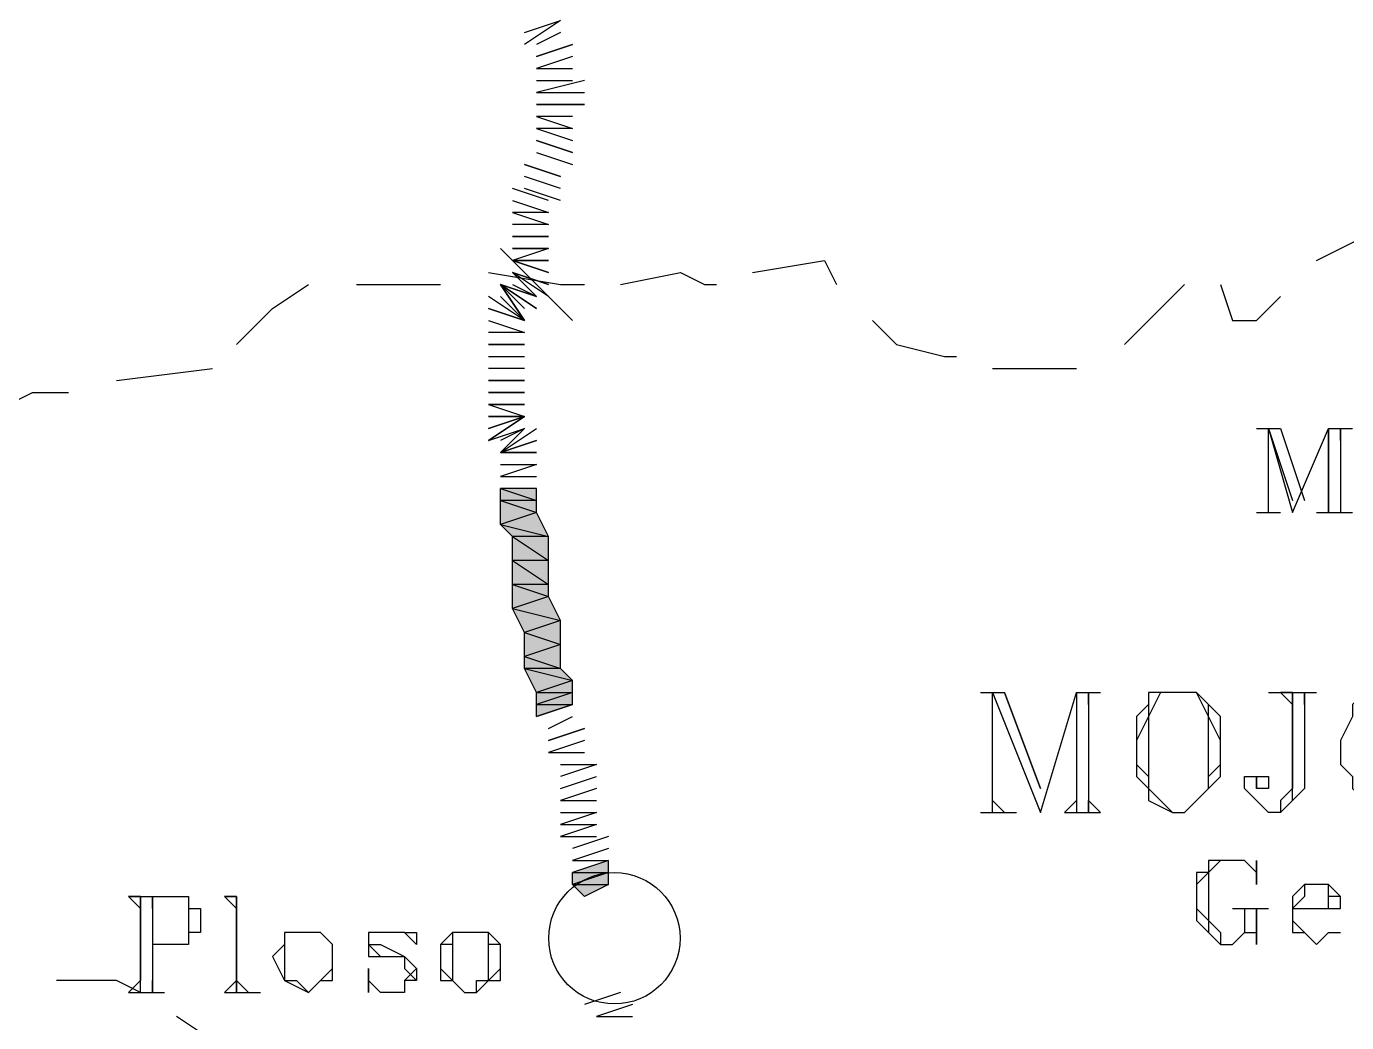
# Model space of a CAD drawing. Header units: millimetres. Extents: x 658 to 813, y 806 to 883.
# Drawn here: x 785.543 to 785.8774, y 864.234 to 864.4864 of the extents above; entities that cross this region are included whole.
import ezdxf

# ---------------------------------------------------------------- set-up
doc = ezdxf.new("R2010")
doc.units = ezdxf.units.MM
doc.header["$LTSCALE"] = 0.1
doc.linetypes.add('atContinuous2', pattern=[0])
for name, color, linetype in [('BATKAB', 7, 'Continuous'), ('KLEKTOR2', 7, 'Continuous'), ('SYMBOL', 7, 'Continuous'), ('TEXT', 8, 'Continuous'), ('zat_Mask_solid', 7, 'Continuous')]:
    doc.layers.add(name, color=color, linetype=linetype)

msp = doc.modelspace()

# ---------------------------------------------------------------- hatches: boundary and pattern name
at = {"layer": 'KLEKTOR2'}
h = msp.add_hatch(color=7, dxfattribs=at)
h.paths.add_polyline_path([(785.6722, 864.36933), (785.66308, 864.36933), (785.6722, 864.36629)], flags=17)
h.paths.add_polyline_path([(785.66308, 864.36933), (785.6722, 864.36629), (785.66308, 864.36629)], flags=17)
h = msp.add_hatch(color=7, dxfattribs=at)
h.paths.add_polyline_path([(785.6722, 864.36629), (785.66308, 864.36629), (785.6722, 864.36325)], flags=17)
h.paths.add_polyline_path([(785.66308, 864.36629), (785.6722, 864.36325), (785.66308, 864.36021)])
h = msp.add_hatch(color=7, dxfattribs=at)
h.paths.add_polyline_path([(785.6722, 864.36325), (785.66308, 864.36021), (785.67524, 864.35717)])
h.paths.add_polyline_path([(785.66308, 864.36021), (785.67524, 864.35717), (785.66612, 864.35717)], flags=17)
h = msp.add_hatch(color=7, dxfattribs=at)
h.paths.add_polyline_path([(785.67524, 864.35717), (785.66612, 864.35717), (785.67524, 864.35109)], flags=17)
h.paths.add_polyline_path([(785.66612, 864.35717), (785.67524, 864.35109), (785.66612, 864.35109)], flags=17)
h = msp.add_hatch(color=7, dxfattribs=at)
h.paths.add_polyline_path([(785.67524, 864.35109), (785.66612, 864.35109), (785.67524, 864.34501)], flags=17)
h.paths.add_polyline_path([(785.66612, 864.35109), (785.67524, 864.34501), (785.66612, 864.34501)], flags=17)
h = msp.add_hatch(color=7, dxfattribs=at)
h.paths.add_polyline_path([(785.67524, 864.34501), (785.66612, 864.34501), (785.67524, 864.34197)], flags=17)
h.paths.add_polyline_path([(785.66612, 864.34501), (785.67524, 864.34197), (785.66612, 864.33893)])
h = msp.add_hatch(color=7, dxfattribs=at)
h.paths.add_polyline_path([(785.67828, 864.32981), (785.66916, 864.32677), (785.67828, 864.32373)])
h.paths.add_polyline_path([(785.66916, 864.32677), (785.67828, 864.32373), (785.66916, 864.32373)], flags=17)
h = msp.add_hatch(color=7, dxfattribs=at)
h.paths.add_polyline_path([(785.67828, 864.32373), (785.66916, 864.32373), (785.68132, 864.32069)], flags=17)
h.paths.add_polyline_path([(785.66916, 864.32373), (785.68132, 864.32069), (785.6722, 864.31765)])
h.paths.add_polyline_path([(785.68132, 864.32069), (785.6722, 864.31765), (785.68132, 864.31765)], flags=17)
h = msp.add_hatch(color=7, dxfattribs=at)
h.paths.add_polyline_path([(785.6722, 864.31765), (785.68132, 864.31765), (785.6722, 864.31461)], flags=16)
h.paths.add_polyline_path([(785.68132, 864.31765), (785.6722, 864.31461), (785.68132, 864.31461)])
msp.add_hatch(color=7, dxfattribs=at).paths.add_polyline_path([(785.69044, 864.27509), (785.68132, 864.27205), (785.69044, 864.27205)])
h = msp.add_hatch(color=7, dxfattribs=at)
h.paths.add_polyline_path([(785.68132, 864.27205), (785.69044, 864.27205), (785.68132, 864.26901)], flags=16)
h.paths.add_polyline_path([(785.69044, 864.27205), (785.68132, 864.26901), (785.69044, 864.26901)])
at = {"layer": 'zat_Mask_solid'}
for points in [[(785.67524, 864.34197), (785.66612, 864.33893), (785.67828, 864.33589)], [(785.66612, 864.33893), (785.67828, 864.33589), (785.66916, 864.33285)], [(785.67828, 864.33589), (785.66916, 864.33285), (785.67828, 864.32981)], [(785.66916, 864.33285), (785.67828, 864.32981), (785.66916, 864.32677)], [(785.6722, 864.31461), (785.68132, 864.31461), (785.6722, 864.31157)], [(785.68132, 864.26901), (785.69044, 864.26901), (785.68436, 864.26597)]]:
    msp.add_hatch(color=7, dxfattribs=at).paths.add_polyline_path(points)

# ---------------------------------------------------------------- linework, layer by layer
at = {"layer": 'BATKAB', "color": 7}
for points in [[(785.8698, 864.42709), (785.88196, 864.43317), (785.885, 864.43925)], [(785.72692, 864.42405), (785.74516, 864.42709), (785.7482, 864.42101)], [(785.66004, 864.42405), (785.67828, 864.42101), (785.68436, 864.42101)], [(785.69348, 864.42101), (785.70868, 864.42405), (785.71476, 864.42101), (785.7178, 864.42101)], [(785.59619, 864.40581), (785.60531, 864.41493), (785.61444, 864.42101)], [(785.6266, 864.42101), (785.64484, 864.42101), (785.64788, 864.42101)], [(785.82116, 864.40581), (785.8242, 864.40885), (785.83636, 864.42101)], [(785.84548, 864.42101), (785.84852, 864.41189), (785.8546, 864.41189), (785.86068, 864.41797)], [(785.75732, 864.41189), (785.7634, 864.40581), (785.77556, 864.40277), (785.7786, 864.40277)], [(785.56579, 864.39669), (785.59011, 864.39973)], [(785.78772, 864.39973), (785.80596, 864.39973), (785.809, 864.39973)], [(785.53235, 864.38757), (785.54451, 864.39365), (785.55363, 864.39365)], [(785.57187, 864.24165), (785.56579, 864.24469), (785.55971, 864.24469), (785.55059, 864.24469)], [(785.59619, 864.21733), (785.59011, 864.22949), (785.58099, 864.23557)]]:
    msp.add_lwpolyline(points, dxfattribs=at)
at = {"layer": 'KLEKTOR2', "color": 7}
for points in [[(785.66916, 864.48485), (785.67828, 864.48789), (785.66916, 864.48181)], [(785.67828, 864.48485), (785.6722, 864.48181)], [(785.68132, 864.48181), (785.6722, 864.47877), (785.68132, 864.48181)], [(785.68132, 864.47877), (785.6722, 864.47573), (785.68132, 864.47573)], [(785.6722, 864.47269), (785.68132, 864.47269)], [(785.68436, 864.47269), (785.6722, 864.46965), (785.68436, 864.46965)], [(785.68436, 864.46661), (785.6722, 864.46661), (785.68436, 864.46661)], [(785.68132, 864.46357), (785.6722, 864.46357), (785.68132, 864.46053), (785.6722, 864.46053), (785.68132, 864.45749)], [(785.6722, 864.45749), (785.68132, 864.45445), (785.6722, 864.45749)], [(785.6722, 864.45445), (785.68132, 864.45141)], [(785.66916, 864.45141), (785.67828, 864.44837), (785.66916, 864.45141)], [(785.67828, 864.44533), (785.66916, 864.44837)], [(785.67524, 864.44229), (785.66612, 864.44533)], [(785.67828, 864.44229), (785.66916, 864.44533)], [(785.66612, 864.44229), (785.67524, 864.43925), (785.66612, 864.43925), (785.67524, 864.43621), (785.66612, 864.43621)], [(785.66612, 864.43317), (785.67524, 864.43317), (785.66612, 864.43317)], [(785.66612, 864.43013), (785.67524, 864.43013), (785.66612, 864.43013)], [(785.67524, 864.43013), (785.66612, 864.42709), (785.67524, 864.42709), (785.66612, 864.42709), (785.67524, 864.42405), (785.66612, 864.42709)], [(785.66612, 864.42405), (785.67524, 864.42101), (785.66612, 864.42405), (785.67524, 864.42101)], [(785.67524, 864.41797), (785.66612, 864.42405), (785.6722, 864.41797), (785.66612, 864.42405)], [(785.66612, 864.42101), (785.6722, 864.41797), (785.66308, 864.42101), (785.6722, 864.41797), (785.66308, 864.42101), (785.6722, 864.41493), (785.66308, 864.42101), (785.6722, 864.41493)], [(785.66916, 864.41493), (785.66308, 864.42101), (785.66916, 864.41189), (785.66308, 864.42101)], [(785.66916, 864.41189), (785.66308, 864.41797), (785.66916, 864.41189), (785.66004, 864.41797)], [(785.66004, 864.41493), (785.66916, 864.41189), (785.66004, 864.41493)], [(785.66004, 864.41189), (785.66916, 864.40885), (785.66004, 864.40885)], [(785.66004, 864.40581), (785.66916, 864.40581), (785.66004, 864.40581)], [(785.66004, 864.40277), (785.66916, 864.40277)], [(785.66916, 864.39973), (785.66004, 864.39973)], [(785.66916, 864.39669), (785.66004, 864.39669), (785.66916, 864.39669)], [(785.66004, 864.39365), (785.66916, 864.39365), (785.66004, 864.39365)], [(785.66004, 864.39061), (785.66916, 864.39061), (785.66004, 864.39061), (785.66916, 864.38757), (785.66004, 864.38757), (785.66916, 864.38757), (785.66004, 864.38453), (785.66916, 864.38757), (785.66004, 864.38149), (785.66916, 864.38757)], [(785.66004, 864.38149), (785.66916, 864.38453), (785.66308, 864.38149)], [(785.66916, 864.38453), (785.66308, 864.37845), (785.6722, 864.38453)], [(785.6722, 864.38149), (785.66308, 864.37845), (785.6722, 864.38149)], [(785.66308, 864.37845), (785.6722, 864.37845), (785.66308, 864.37845), (785.6722, 864.37845)], [(785.66308, 864.37541), (785.6722, 864.37541), (785.66308, 864.37237), (785.6722, 864.37237)], [(785.6722, 864.36933), (785.66308, 864.36933), (785.6722, 864.36629), (785.6722, 864.36933)], [(785.66308, 864.36933), (785.6722, 864.36629), (785.66308, 864.36629), (785.66308, 864.36933)], [(785.6722, 864.36629), (785.66308, 864.36629), (785.6722, 864.36325), (785.6722, 864.36629)], [(785.66308, 864.36629), (785.6722, 864.36325), (785.66308, 864.36021), (785.66308, 864.36629)], [(785.6722, 864.36325), (785.66308, 864.36021), (785.67524, 864.35717), (785.6722, 864.36325)], [(785.66308, 864.36021), (785.67524, 864.35717), (785.66612, 864.35717), (785.66308, 864.36021)], [(785.67524, 864.35717), (785.66612, 864.35717), (785.67524, 864.35109), (785.67524, 864.35717)], [(785.66612, 864.35717), (785.67524, 864.35109), (785.66612, 864.35109), (785.66612, 864.35717)], [(785.67524, 864.35109), (785.66612, 864.35109), (785.67524, 864.34501), (785.67524, 864.35109)], [(785.66612, 864.35109), (785.67524, 864.34501), (785.66612, 864.34501), (785.66612, 864.35109)], [(785.67524, 864.34501), (785.66612, 864.34501), (785.67524, 864.34197), (785.67524, 864.34501)], [(785.66612, 864.34501), (785.67524, 864.34197), (785.66612, 864.33893), (785.66612, 864.34501)], [(785.67524, 864.34197), (785.66612, 864.33893), (785.67828, 864.33589), (785.67524, 864.34197)], [(785.66612, 864.33893), (785.67828, 864.33589), (785.66916, 864.33285), (785.66612, 864.33893)], [(785.67828, 864.33589), (785.66916, 864.33285), (785.67828, 864.32981), (785.67828, 864.33589)], [(785.66916, 864.33285), (785.67828, 864.32981), (785.66916, 864.32677), (785.66916, 864.33285)], [(785.67828, 864.32981), (785.66916, 864.32677), (785.67828, 864.32373), (785.67828, 864.32981)], [(785.66916, 864.32677), (785.67828, 864.32373), (785.66916, 864.32373), (785.66916, 864.32677)], [(785.67828, 864.32373), (785.66916, 864.32373), (785.68132, 864.32069), (785.67828, 864.32373)], [(785.66916, 864.32373), (785.68132, 864.32069), (785.6722, 864.31765), (785.66916, 864.32373)], [(785.68132, 864.32069), (785.6722, 864.31765), (785.68132, 864.31765), (785.68132, 864.32069)], [(785.6722, 864.31765), (785.68132, 864.31765), (785.6722, 864.31461), (785.6722, 864.31765)], [(785.68132, 864.31765), (785.6722, 864.31461), (785.68132, 864.31461), (785.68132, 864.31765)], [(785.6722, 864.31461), (785.68132, 864.31461), (785.6722, 864.31157), (785.6722, 864.31461)], [(785.6722, 864.31157), (785.68132, 864.31461)], [(785.67524, 864.30853), (785.68132, 864.31157)], [(785.68436, 864.30853), (785.67524, 864.30549), (785.68436, 864.30853)], [(785.68436, 864.30549), (785.67524, 864.30245), (785.68436, 864.30245)], [(785.67828, 864.29941), (785.6874, 864.29941), (785.67828, 864.29637)], [(785.67828, 864.29333), (785.6874, 864.29637)], [(785.6874, 864.29333), (785.67828, 864.29029), (785.6874, 864.29029)], [(785.67828, 864.28725), (785.6874, 864.28725), (785.67828, 864.28421), (785.6874, 864.28421), (785.67828, 864.28117), (785.6874, 864.28117)], [(785.69044, 864.28117), (785.68132, 864.27813)], [(785.69044, 864.27813), (785.68132, 864.27509), (785.69044, 864.27509)], [(785.69044, 864.27509), (785.68132, 864.27205), (785.69044, 864.27205), (785.69044, 864.27509)], [(785.68132, 864.27205), (785.69044, 864.27205), (785.68132, 864.26901), (785.68132, 864.27205)], [(785.69044, 864.27205), (785.68132, 864.26901), (785.69044, 864.26901), (785.69044, 864.27205)], [(785.68132, 864.26901), (785.69044, 864.26901), (785.68436, 864.26597), (785.68132, 864.26901)], [(785.69348, 864.24165), (785.68436, 864.23861)], [(785.69652, 864.23861), (785.6874, 864.23557), (785.69652, 864.23557)]]:
    msp.add_lwpolyline(points, dxfattribs=at)
at = {"layer": 'SYMBOL', "color": 7, "linetype": 'atContinuous2'}
msp.add_circle((785.69193, 864.25541), 0.01664, dxfattribs=at)
at = {"layer": 'TEXT', "color": 7}
for points in [[(785.66308, 864.43013), (785.68132, 864.41189)], [(785.8546, 864.38453), (785.86068, 864.38453)], [(785.8546, 864.38453), (785.85764, 864.38453)], [(785.85764, 864.36325), (785.85764, 864.38453), (785.86372, 864.36325)], [(785.85764, 864.38453), (785.86372, 864.36629)], [(785.86068, 864.38453), (785.86676, 864.36629)], [(785.86372, 864.36325), (785.87284, 864.38453), (785.87284, 864.36325), (785.87284, 864.38453)], [(785.87284, 864.38453), (785.87892, 864.38453)], [(785.87588, 864.38453), (785.87588, 864.36325)], [(785.87588, 864.38149), (785.87588, 864.38453)], [(785.8546, 864.36325), (785.86068, 864.36325)], [(785.8546, 864.36325), (785.85764, 864.36325), (785.86068, 864.36325)], [(785.8698, 864.36325), (785.87892, 864.36325)], [(785.8698, 864.36325), (785.87284, 864.36325)], [(785.78468, 864.31765), (785.79076, 864.31765)], [(785.78772, 864.29029), (785.78772, 864.31765), (785.79988, 864.28725)], [(785.79076, 864.31765), (785.79988, 864.29333), (785.79076, 864.31765)], [(785.79988, 864.28725), (785.809, 864.31765), (785.809, 864.28725)], [(785.809, 864.31765), (785.809, 864.29029)], [(785.809, 864.31765), (785.81508, 864.31765)], [(785.81204, 864.31765), (785.81204, 864.28725)], [(785.81204, 864.31461), (785.81204, 864.31765), (785.81508, 864.31765)], [(785.83332, 864.31765), (785.82724, 864.31765), (785.82724, 864.31461), (785.8242, 864.31157), (785.8242, 864.30549), (785.8242, 864.29941), (785.8242, 864.29637), (785.82724, 864.29333), (785.82724, 864.29029), (785.83332, 864.28725), (785.83636, 864.28725), (785.8394, 864.29029), (785.84244, 864.29333), (785.84548, 864.29637), (785.84548, 864.29941), (785.84548, 864.30549), (785.84548, 864.31157), (785.84244, 864.31461), (785.8394, 864.31765), (785.83636, 864.31765), (785.83332, 864.31765)], [(785.83332, 864.31765), (785.83028, 864.31765), (785.82724, 864.31157), (785.82724, 864.30549), (785.82724, 864.29941), (785.82724, 864.29333), (785.83028, 864.29029), (785.83332, 864.28725)], [(785.83636, 864.28725), (785.8394, 864.29029), (785.84244, 864.29333), (785.84244, 864.29941), (785.84244, 864.30549), (785.84244, 864.31157), (785.8394, 864.31765), (785.83636, 864.31765)], [(785.86676, 864.31765), (785.86676, 864.29333), (785.86372, 864.29029), (785.86068, 864.28725), (785.85764, 864.28725), (785.8546, 864.29029), (785.85156, 864.29333), (785.85156, 864.29637), (785.8546, 864.29637), (785.85764, 864.29637), (785.85764, 864.29333), (785.8546, 864.29333), (785.8546, 864.29637), (785.8546, 864.29333)], [(785.85764, 864.31765), (785.8698, 864.31765)], [(785.86372, 864.29029), (785.86372, 864.29333), (785.86372, 864.31765), (785.86372, 864.29333), (785.86068, 864.29029), (785.86068, 864.28725)], [(785.86372, 864.31765), (785.86068, 864.31765), (785.86372, 864.31461)], [(785.86676, 864.31461), (785.86676, 864.31765)], [(785.88804, 864.31765), (785.88196, 864.31765), (785.87892, 864.31461), (785.87892, 864.31157), (785.87588, 864.30549), (785.87588, 864.29941), (785.87892, 864.29637), (785.87892, 864.29333), (785.88196, 864.29029), (785.88804, 864.28725), (785.89412, 864.29029), (785.89716, 864.29333), (785.89716, 864.29637), (785.9002, 864.29941), (785.9002, 864.30549), (785.89716, 864.31157), (785.89716, 864.31461), (785.89412, 864.31765), (785.88804, 864.31765)], [(785.82724, 864.31461), (785.82724, 864.31157), (785.8242, 864.30549), (785.8242, 864.29941), (785.82724, 864.29637), (785.82724, 864.29333)], [(785.84244, 864.29333), (785.84244, 864.29637), (785.84548, 864.29941), (785.84548, 864.30549), (785.84244, 864.31157), (785.84244, 864.31461)], [(785.78772, 864.28725), (785.78772, 864.29029), (785.79076, 864.28725)], [(785.809, 864.29029), (785.80596, 864.28725), (785.809, 864.29029)], [(785.81204, 864.28725), (785.81204, 864.29029), (785.81508, 864.28725)], [(785.78468, 864.28725), (785.7938, 864.28725)], [(785.80596, 864.28725), (785.81508, 864.28725)], [(785.8546, 864.27205), (785.8546, 864.27509), (785.8546, 864.26901), (785.8546, 864.27205), (785.85156, 864.27509), (785.84852, 864.27509), (785.84548, 864.27509), (785.84244, 864.27509), (785.84244, 864.27205), (785.8394, 864.27205), (785.8394, 864.26901), (785.8394, 864.26293), (785.8394, 864.25989), (785.84244, 864.25685), (785.84548, 864.25381), (785.84852, 864.25381), (785.85156, 864.25685), (785.8546, 864.25685), (785.8546, 864.25381), (785.8546, 864.26293)], [(785.84244, 864.27205), (785.8394, 864.26901), (785.8394, 864.26293), (785.84244, 864.25989), (785.84244, 864.25685)], [(785.84548, 864.27509), (785.84244, 864.27205), (785.84244, 864.26901), (785.84244, 864.26293), (785.84244, 864.25989), (785.84548, 864.25685), (785.84548, 864.25381)], [(785.86372, 864.26293), (785.87588, 864.26293), (785.87588, 864.26597), (785.87284, 864.26901), (785.8698, 864.26901), (785.86676, 864.26901), (785.86372, 864.26597), (785.86372, 864.26293), (785.86372, 864.25989), (785.86372, 864.25685), (785.86676, 864.25685), (785.8698, 864.25381), (785.87284, 864.25685), (785.87588, 864.25685)], [(785.87284, 864.26293), (785.87284, 864.26597), (785.87284, 864.26901), (785.8698, 864.26901), (785.86676, 864.26901), (785.86676, 864.26597), (785.86372, 864.26293), (785.86372, 864.25989), (785.86676, 864.25685), (785.8698, 864.25381)], [(785.56883, 864.26597), (785.58099, 864.26597), (785.58403, 864.26597), (785.58403, 864.26293), (785.58707, 864.26293), (785.58707, 864.25685), (785.58403, 864.25685), (785.58403, 864.25381), (785.58099, 864.25381), (785.57491, 864.25381)], [(785.57187, 864.26597), (785.56883, 864.26597), (785.57187, 864.26293)], [(785.57187, 864.24165), (785.57187, 864.26597), (785.57187, 864.24469)], [(785.57491, 864.26597), (785.57491, 864.24165)], [(785.57491, 864.26293), (785.57491, 864.26597)], [(785.58099, 864.26597), (785.58403, 864.26597), (785.58403, 864.26293), (785.58403, 864.25685), (785.58403, 864.25381), (785.58099, 864.25381)], [(785.59315, 864.26597), (785.59619, 864.26597), (785.59619, 864.24165), (785.59619, 864.26597), (785.59619, 864.24469)], [(785.59619, 864.26597), (785.59315, 864.26597), (785.59619, 864.26293)], [(785.86372, 864.26597), (785.86372, 864.26293), (785.86372, 864.25989), (785.86372, 864.25685)], [(785.87588, 864.26293), (785.87588, 864.26597), (785.87284, 864.26597)], [(785.58403, 864.26293), (785.58403, 864.25685)], [(785.84852, 864.26293), (785.85764, 864.26293)], [(785.85156, 864.26293), (785.85156, 864.25685)], [(785.85156, 864.26293), (785.85156, 864.25989)], [(785.8546, 864.26293), (785.8546, 864.25685)], [(785.8546, 864.25989), (785.8546, 864.26293), (785.85764, 864.26293)], [(785.61444, 864.25685), (785.60835, 864.25685), (785.60835, 864.25381), (785.60531, 864.25077), (785.60835, 864.24469), (785.61444, 864.24165), (785.61748, 864.24469), (785.62052, 864.24469), (785.62052, 864.25077), (785.62052, 864.25381), (785.61748, 864.25685), (785.61444, 864.25685)], [(785.61444, 864.25685), (785.6114, 864.25685), (785.60835, 864.25685), (785.60835, 864.25381), (785.60835, 864.24773), (785.60835, 864.24469), (785.6114, 864.24469), (785.61444, 864.24165), (785.61748, 864.24469), (785.62052, 864.24773), (785.62052, 864.25381), (785.61748, 864.25685), (785.61444, 864.25685)], [(785.63876, 864.25685), (785.6418, 864.25685), (785.6418, 864.25381), (785.63876, 864.25685), (785.63572, 864.25685), (785.63268, 864.25685), (785.62964, 864.25685), (785.62964, 864.25381), (785.62964, 864.25077), (785.63268, 864.25077), (785.63876, 864.25077), (785.63876, 864.24773), (785.6418, 864.24469)], [(785.62964, 864.25685), (785.62964, 864.25381), (785.63268, 864.25077), (785.63876, 864.25077)], [(785.62964, 864.25685), (785.62964, 864.25381), (785.63268, 864.25381), (785.63876, 864.25077), (785.6418, 864.24773), (785.6418, 864.24469), (785.63876, 864.24469), (785.63876, 864.24165), (785.63268, 864.24165), (785.62964, 864.24469), (785.62964, 864.24773), (785.62964, 864.24165), (785.62964, 864.24469)], [(785.65396, 864.25685), (785.65092, 864.25685), (785.64788, 864.25381), (785.64788, 864.25077), (785.64788, 864.24469), (785.65092, 864.24469), (785.65396, 864.24165), (785.657, 864.24165), (785.66004, 864.24469), (785.66308, 864.24469), (785.66308, 864.25077), (785.66308, 864.25381), (785.66004, 864.25685), (785.657, 864.25685), (785.65396, 864.25685)], [(785.65396, 864.25685), (785.65092, 864.25685), (785.65092, 864.25381), (785.65092, 864.24773), (785.65092, 864.24469), (785.65396, 864.24165)], [(785.657, 864.24165), (785.657, 864.24469), (785.66004, 864.24469), (785.66004, 864.24773), (785.66004, 864.25381), (785.66004, 864.25685), (785.657, 864.25685)], [(785.60835, 864.25381), (785.60835, 864.24773), (785.60835, 864.24469)], [(785.62052, 864.24469), (785.62052, 864.24773), (785.62052, 864.25381)], [(785.65092, 864.25381), (785.64788, 864.25381), (785.64788, 864.24773), (785.65092, 864.24469)], [(785.66004, 864.24469), (785.66308, 864.24773), (785.66308, 864.25381), (785.66004, 864.25381)], [(785.6418, 864.24773), (785.63876, 864.24469)], [(785.57187, 864.24469), (785.56883, 864.24165), (785.57187, 864.24469)], [(785.57491, 864.24469), (785.57491, 864.24165), (785.57491, 864.24469)], [(785.59619, 864.24469), (785.59315, 864.24165), (785.59619, 864.24469), (785.59923, 864.24165), (785.59619, 864.24469)], [(785.56883, 864.24165), (785.57795, 864.24165)], [(785.59315, 864.24165), (785.60227, 864.24165)]]:
    msp.add_lwpolyline(points, dxfattribs=at)

doc.saveas('drawing.dxf')
